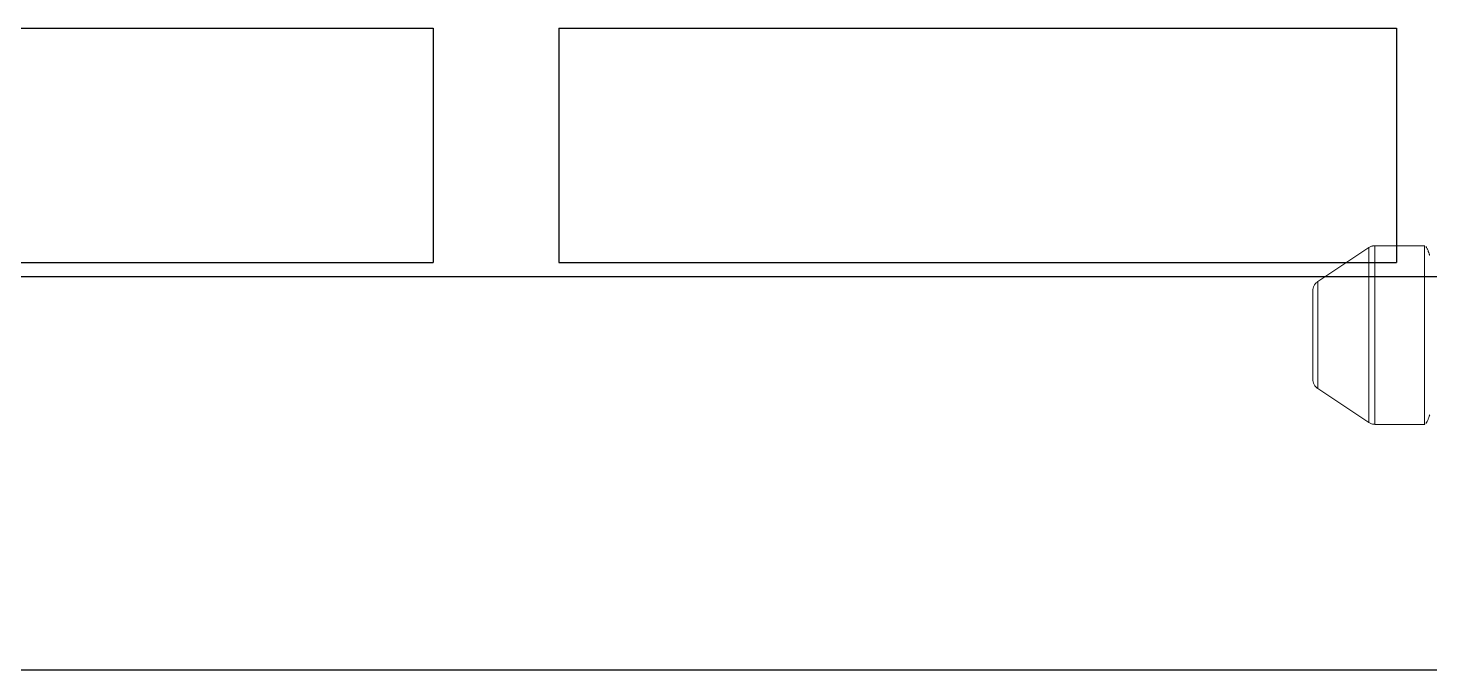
# Model space of a CAD drawing. Extents: x 500 to 100500, y -14500 to 21140.
# Drawn here: x 14393.6 to 14644.7, y -7569 to -7454 of the extents above; entities that cross this region are included whole.
import ezdxf

# ---------------------------------------------------------------- set-up
doc = ezdxf.new("R2010")
doc.units = 0
doc.linetypes.add('SLD-Solid', pattern=[0])
doc.layers.get('0').update_dxf_attribs({"linetype": 'CONTINUOUS'})
doc.layers.add('D', color=7, linetype='CONTINUOUS')
doc.layers.add('M06SMMF-001B', color=7, linetype='CONTINUOUS')
doc.layers.add('MODEL', color=7, linetype='SLD-Solid', lineweight=15)

# ---------------------------------------------------------------- blocks, each defined once
blk = doc.blocks.new('KA$Ca24aadca')
at = {"layer": 'MODEL'}
for p, q in [((225, 76), (224.95, 75.97)), ((233.89, 76), (225, 76)), ((225, 62), (225, 76)), ((233.89, 76), (233.89, 62)), ((244.11, 69.59), (235, 75.66)), ((235, 62), (235, 75.66)), ((244.11, 69.59), (244.11, 62)), ((225, 62), (225, 44)), ((233.89, 44), (233.89, 62)), ((235, 62), (235, 44.34)), ((244.11, 50.41), (244.11, 62)), ((244.11, 50.41), (235, 44.34)), ((225, 44), (224.95, 44.03)), ((233.89, 44), (225, 44))]:
    blk.add_line(p, q, dxfattribs=at)
for points, knots in [([(224.76, 75.85), (224.68, 75.74), (224.55, 75.55), (224.35, 75.08), (224.22, 74.72), (224.15, 74.49), (224.12, 74.43), (224.11, 74.38), (224.1, 74.36), (224.09, 74.34), (224.08, 74.32), (224.07, 74.31), (224.07, 74.3), (224.06, 74.29), (224.06, 74.29)], [0, 0, 0, 0, 0.402906, 0.712214, 0.908981, 0.939081, 0.961382, 0.969859, 0.97675, 0.982564, 0.985381, 0.988205, 0.99461, 1, 1, 1, 1]), ([(235, 75.66), (234.83, 75.76), (234.49, 75.96), (234.09, 75.99), (233.89, 76)], [0, 0, 0, 0, 0.499865, 1, 1, 1, 1]), ([(235, 75.66), (234.83, 75.76), (234.49, 75.96), (234.09, 75.98), (233.89, 76)], [0, 0, 0, 0, 0.499861, 1, 1, 1, 1]), ([(245, 67.93), (244.99, 68.09), (244.97, 68.42), (244.78, 68.88), (244.5, 69.29), (244.24, 69.49), (244.11, 69.59)], [0, 0, 0, 0, 0.246085, 0.499761, 0.75364, 1, 1, 1, 1]), ([(245, 62), (245, 62.39), (245, 63.42), (245, 64.89), (245, 66.3), (245, 67.28), (245, 67.85), (245, 67.9), (245, 67.93)], [0, 0, 0, 0, 0.114558, 0.301765, 0.488978, 0.670608, 0.841993, 1, 1, 1, 1]), ([(245, 62), (245, 61.61), (245, 56.58), (245, 55.11), (245, 53.7), (245, 52.72), (245, 52.15), (245, 52.1), (245, 52.07)], [0, 0, 0, 0, 0.114558, 0.301765, 0.488978, 0.670608, 0.841993, 1, 1, 1, 1]), ([(245, 52.07), (244.99, 51.91), (244.97, 51.58), (244.78, 51.12), (244.5, 50.71), (244.24, 50.5), (244.11, 50.41)], [0, 0, 0, 0, 0.246085, 0.499761, 0.75364, 1, 1, 1, 1]), ([(224.76, 44.15), (224.68, 44.26), (224.55, 44.45), (224.35, 44.92), (224.22, 45.28), (224.15, 45.51), (224.12, 45.57), (224.11, 45.62), (224.1, 45.64), (224.09, 45.66), (224.08, 45.68), (224.07, 45.69), (224.07, 45.7), (224.06, 45.71), (224.06, 45.71)], [0, 0, 0, 0, 0.402906, 0.712214, 0.908981, 0.939081, 0.961382, 0.969859, 0.97675, 0.982564, 0.985381, 0.988205, 0.99461, 1, 1, 1, 1]), ([(235, 44.34), (234.83, 44.24), (234.49, 44.04), (234.09, 44.01), (233.89, 44)], [0, 0, 0, 0, 0.499865, 1, 1, 1, 1]), ([(235, 44.34), (234.83, 44.24), (234.49, 44.04), (234.09, 44.01), (233.89, 44)], [0, 0, 0, 0, 0.499861, 1, 1, 1, 1])]:
    blk.add_open_spline(points, degree=3, knots=knots, dxfattribs=at)
blk = doc.blocks.new('KSKDKFK')
blk.add_line((-19168.91, -27307.19, -52.38), (-15968.91, -27307.19, -52.38))
blk = doc.blocks.new('KA$C3c6553a9')
at = {"layer": 'M06SMMF-001B'}
for p, q in [((1552, 115, 160.86), (1702, 115, 160.86)), ((1702, 115, 160.86), (1702, 73, 160.86)), ((1724.5, 115, 160.86), (1724.5, 73, 160.86)), ((1724.5, 115, 160.86), (1874.5, 115, 160.86)), ((1874.5, 115, 160.86), (1874.5, 73, 160.86)), ((1552, 73, 160.86), (1702, 73, 160.86)), ((1724.5, 73, 160.86), (1874.5, 73, 160.86)), ((64.5, 70.5, 160.86), (2044.5, 70.5, 160.86)), ((44.5, 0, 160.86), (2044.5, 0, 160.86))]:
    blk.add_line(p, q, dxfattribs=at)

msp = doc.modelspace()

# ---------------------------------------------------------------- block references
at = {"xscale": -1}
msp.add_blockref('KA$Ca24aadca', (14868.71, -7569.04, -75.82), dxfattribs=at)
at = {"layer": 'D'}
msp.add_blockref('KSKDKFK', (30867.63, 19738.15, -55.27), dxfattribs=at)
at = {"layer": 'D', "color": 1}
msp.add_blockref('KA$C3c6553a9', (12764.21, -7569.04, -268.51), dxfattribs=at)

doc.saveas('drawing.dxf')
